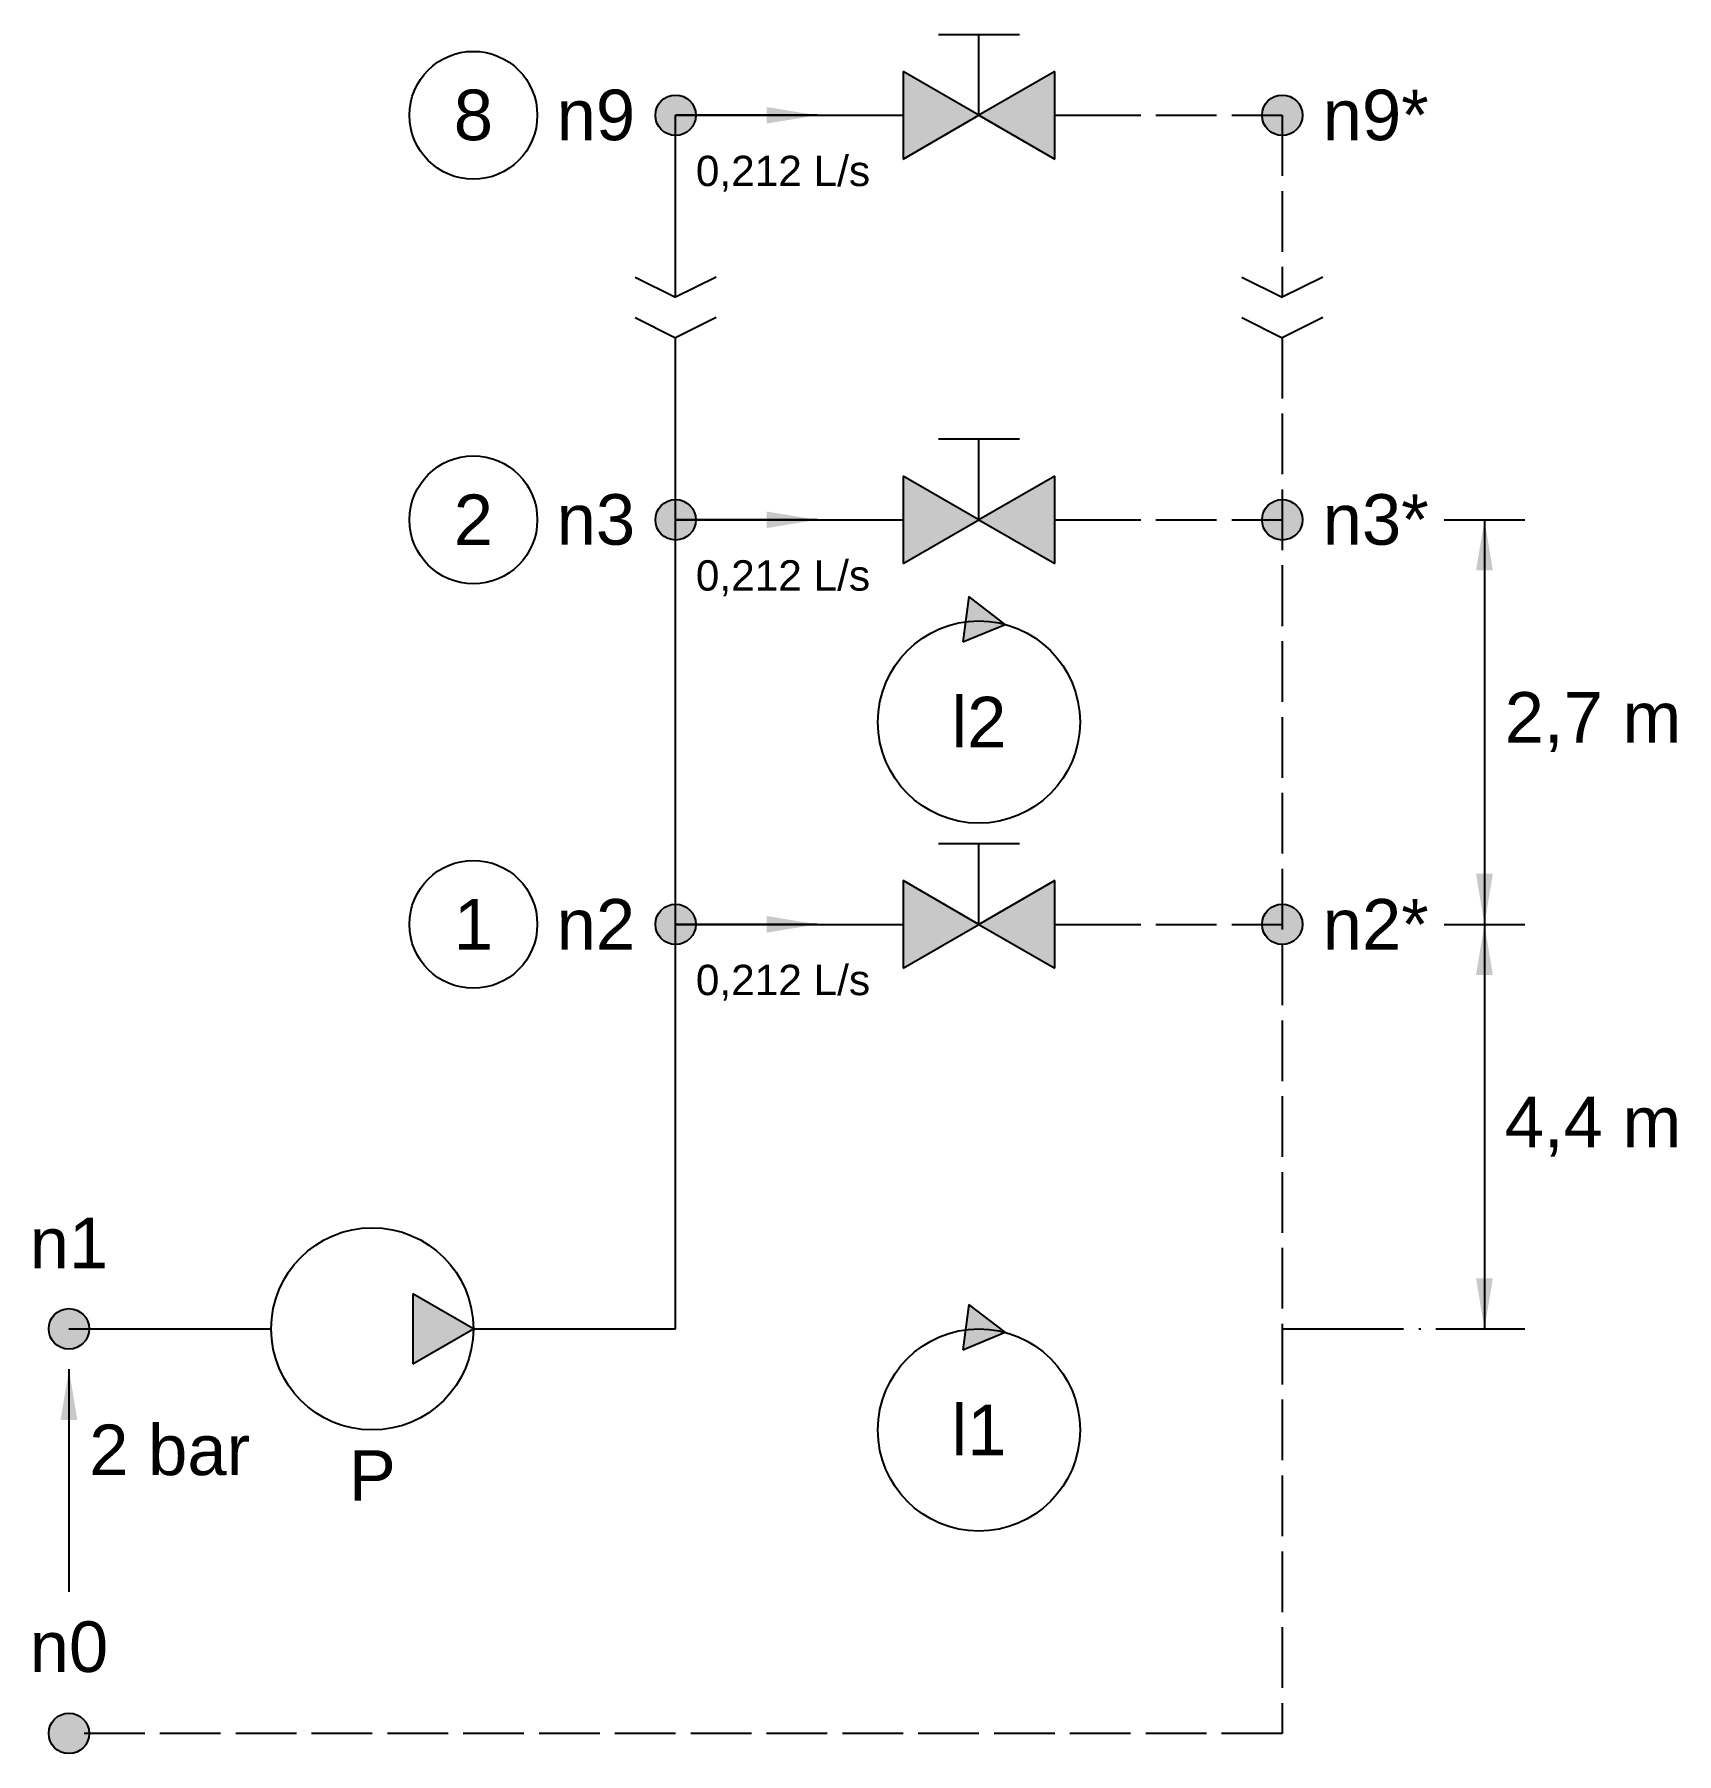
# Model space of a CAD drawing. Header units: millimetres. Extents: x 28.3 to 109.5, y -1 to 84.
import ezdxf

# ---------------------------------------------------------------- set-up
doc = ezdxf.new("R2010")
doc.units = ezdxf.units.MM
doc.linetypes.add('ACAD_ISO02W100', pattern=[15, 12, -3])
doc.linetypes.add('ACAD_ISO04W100', pattern=[30, 24, -3, 0, -3])
doc.layers.get('0').update_dxf_attribs({"lineweight": 25})
doc.styles.add('textstyle3', font='LiberationSans-Regular.ttf')
doc.dimstyles.new('QCADDimStyle', dxfattribs={"dimtxt": 2.5, "dimasz": 2.5, "dimexe": 1.25, "dimexo": 0.625, "dimtad": 1, "dimtoh": 1, "dimdec": 4, "dimdsep": 46, "dimtxsty": 'Standard', "dimcen": 0.09, "dimadec": 0, "dimazin": 2, "dimtfac": 1, "dimtdec": 4, "dimtofl": 0, "dimtmove": 2, "dimatfit": 3, "dimfxl": 1, "dimtolj": 1, "dimtzin": 0, "dimarcsym": 0})

# ---------------------------------------------------------------- blocks, each defined once
blk = doc.blocks.new('valve')
at = {"transparency": 33554687}
blk.add_hatch(color=256, dxfattribs=at).paths.add_polyline_path([(8.75, -2.165), (8.75, 2.165), (5, 0), (1.25, -2.165), (1.25, 2.165), (5, 0)], flags=0)
for p, q in [((3, 4), (7, 4)), ((5, 0), (5, 4)), ((1.25, 2.165), (1.25, -2.165)), ((5, 0), (1.25, 2.165)), ((8.75, 2.165), (5, 0)), ((8.75, -2.165), (8.75, 2.165)), ((0, 0), (1.25, 0)), ((5, 0), (8.75, -2.165)), ((8.75, 0), (10, 0)), ((1.25, -2.165), (5, 0))]:
    blk.add_line(p, q)

msp = doc.modelspace()

# ---------------------------------------------------------------- hatches: boundary and pattern name
at = {"transparency": 33554687}
h = msp.add_hatch(color=256, dxfattribs=at)
edge = h.paths.add_edge_path(flags=0)
edge.add_arc((60, 80), 1, 0, 360)
h = msp.add_hatch(color=256, dxfattribs=at)
edge = h.paths.add_edge_path(flags=0)
edge.add_arc((90, 80), 1, 0, 360)
h = msp.add_hatch(color=256, dxfattribs=at)
edge = h.paths.add_edge_path(flags=0)
edge.add_arc((60, 60), 1, 0, 360)
h = msp.add_hatch(color=256, dxfattribs=at)
edge = h.paths.add_edge_path(flags=0)
edge.add_arc((90, 60), 1, 0, 360)
at = {"true_color": 0x008000, "transparency": 33554687}
for points in [[(74.5, 56.208), (74.204, 53.963), (76.296, 54.829)], [(74.5, 21.208), (74.204, 18.963), (76.296, 19.829)]]:
    msp.add_hatch(color=96, dxfattribs=at).paths.add_polyline_path(points, flags=0)
at = {"transparency": 33554687}
h = msp.add_hatch(color=256, dxfattribs=at)
edge = h.paths.add_edge_path(flags=0)
edge.add_arc((60, 40), 1, 0, 360)
h = msp.add_hatch(color=256, dxfattribs=at)
edge = h.paths.add_edge_path(flags=0)
edge.add_arc((90, 40), 1, 0, 360)
msp.add_hatch(color=256, dxfattribs=at).paths.add_polyline_path([(47, 21.732), (47, 18.268), (50, 20)], flags=0)
h = msp.add_hatch(color=256, dxfattribs=at)
edge = h.paths.add_edge_path(flags=0)
edge.add_arc((30, 20), 1, 0, 360)
h = msp.add_hatch(color=256, dxfattribs=at)
edge = h.paths.add_edge_path(flags=0)
edge.add_arc((30, 0), 1, 0, 360)

# ---------------------------------------------------------------- linework, layer by layer
for p, q in [((60, 80), (70, 80)), ((60, 71), (60, 80)), ((58, 72), (60, 71)), ((62, 72), (60, 71)), ((88, 72), (90, 71)), ((92, 72), (90, 71)), ((58, 70), (60, 69)), ((62, 70), (60, 69)), ((88, 70), (90, 69)), ((92, 70), (90, 69)), ((60, 40), (60, 69)), ((60, 60), (70, 60)), ((98, 60), (102, 60)), ((100, 60), (100, 40)), ((60, 20), (60, 40)), ((60, 40), (70, 40)), ((98, 40), (102, 40)), ((100, 40), (100, 20)), ((47, 21.732), (47, 18.268)), ((50, 20), (47, 21.732)), ((30, 20), (40, 20)), ((47, 18.268), (50, 20)), ((50, 20), (60, 20))]:
    msp.add_line(p, q)
at = {"linetype": 'ACAD_ISO02W100', "ltscale": 0.25}
for p, q in [((80, 80), (90, 80)), ((90, 80), (90, 71)), ((90, 69), (90, 0)), ((80, 60), (90, 60)), ((80, 40), (90, 40)), ((90, 0), (30, 0))]:
    msp.add_line(p, q, dxfattribs=at)
at = {"color": 96, "true_color": 0x008000}
for p, q in [((74.5, 56.208), (74.204, 53.963)), ((76.296, 54.829), (74.5, 56.208)), ((74.204, 53.963), (76.296, 54.829)), ((74.5, 21.208), (74.204, 18.963)), ((76.296, 19.829), (74.5, 21.208)), ((74.204, 18.963), (76.296, 19.829))]:
    msp.add_line(p, q, dxfattribs=at)
at = {"linetype": 'ACAD_ISO04W100', "ltscale": 0.25}
msp.add_line((90, 20), (102, 20), dxfattribs=at)
for centre, radius in [((50, 80), 3.162), ((60, 80), 1), ((90, 80), 1), ((50, 60), 3.162), ((60, 60), 1), ((90, 60), 1), ((50, 40), 3.162), ((60, 40), 1), ((90, 40), 1), ((45, 20), 5), ((30, 20), 1), ((30, 0), 1)]:
    msp.add_circle(centre, radius)
at = {"color": 96, "true_color": 0x008000}
for centre in [(75, 50), (75, 15)]:
    msp.add_circle(centre, 5, dxfattribs=at)
for points in [[(100, 60), (100.416, 57.5), (99.584, 57.5)], [(100, 40), (99.584, 42.5), (100.416, 42.5)], [(100, 40), (100.416, 37.5), (99.584, 37.5)], [(100, 20), (99.584, 22.5), (100.416, 22.5)]]:
    msp.add_solid(points)

# ---------------------------------------------------------------- block references
for p in [(70, 80), (70, 60), (70, 40)]:
    msp.add_blockref('valve', p)

# ---------------------------------------------------------------- texts
at = {"char_height": 2.5, "style": 'textstyle3'}
for s, insert, attachment_point in [('8', (50, 80), 5), ('n9', (58, 80), 6), ('n9*', (92, 80), 4), ('\\H1.5;0,212 L/s', (61, 78), 1), ('2', (50, 60), 5), ('n3', (58, 60), 6), ('n3*', (92, 60), 4), ('\\H1.5;0,212 L/s', (61, 58), 1), ('2,7 m', (101, 50), 4), ('1', (50, 40), 5), ('n2', (58, 40), 6), ('n2*', (92, 40), 4), ('\\H1.5;0,212 L/s', (61, 38), 1), ('4,4 m', (101, 30), 4), ('n1', (30, 23), 8), ('2 bar', (31, 14), 4), ('P', (45, 14), 2), ('n0', (30, 3), 8)]:
    msp.add_mtext(s, dxfattribs=dict(at, insert=insert, attachment_point=attachment_point))
at = {"color": 96, "true_color": 0x008000, "char_height": 2.5, "attachment_point": 5, "style": 'textstyle3'}
for s, insert in [('l2', (75, 50)), ('l1', (75, 15))]:
    msp.add_mtext(s, dxfattribs=dict(at, insert=insert))

# ---------------------------------------------------------------- leaders
for points in [[(67, 80), (60, 80)], [(67, 60), (60, 60)], [(67, 40), (60, 40)], [(30, 18), (30, 7)]]:
    msp.add_leader(points, dimstyle='QCADDimStyle')

doc.saveas('drawing.dxf')
